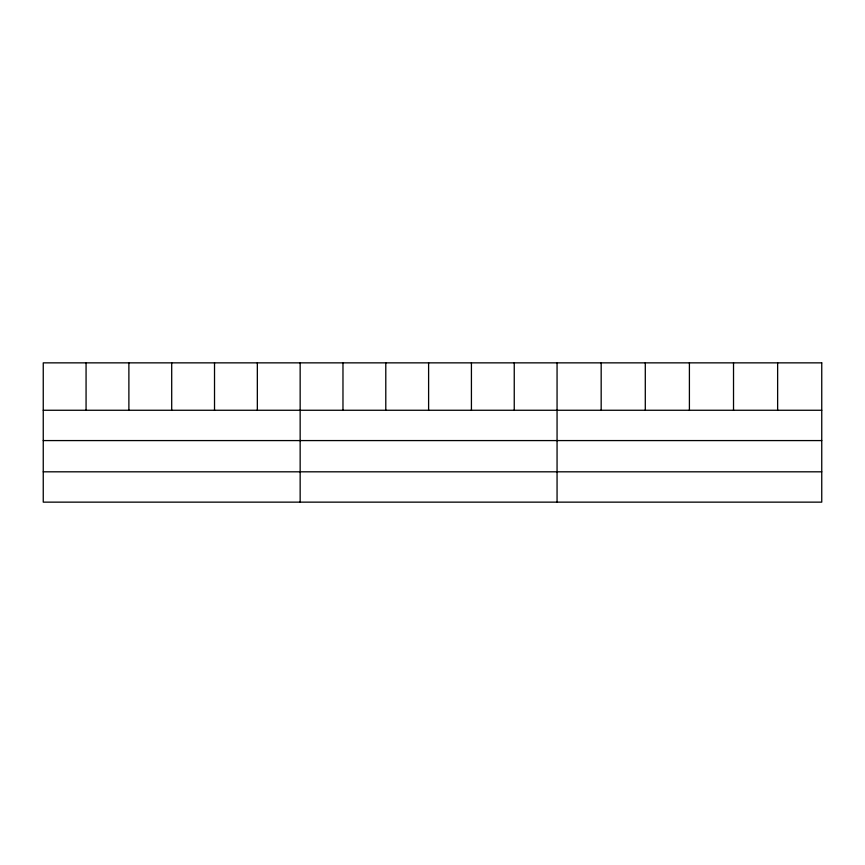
<?xml version="1.0" encoding="UTF-8"?>
<svg xmlns="http://www.w3.org/2000/svg" width="865" height="865" viewBox="0 0 865 865"><rect width="100%" height="100%" fill="white"/><g stroke="black" fill="none" stroke-linecap="round" stroke-linejoin="round"><path stroke-width="1.3" d="M43.25 410.259L821.75 410.259M43.25 440.577L821.75 440.577M43.25 471.814L821.75 471.814M777.635 362.857L777.635 410.259M733.52 362.857L733.52 410.259M689.405 362.857L689.405 410.259M645.29 362.857L645.29 410.259M601.175 362.857L601.175 410.259M557.06 362.857L557.06 502.143M514.243 362.857L514.243 410.259M471.425 362.857L471.425 410.259M428.608 362.857L428.608 410.259M385.79 362.857L385.79 410.259M342.973 362.857L342.973 410.259M300.155 362.857L300.155 502.143M257.338 362.857L257.338 410.259M214.52 362.857L214.52 410.259M171.703 362.857L171.703 410.259M128.885 362.857L128.885 410.259M86.067 362.857L86.067 410.259M821.75 362.857L43.25 362.857L43.25 502.143L821.75 502.143L821.75 362.857"/></g></svg>
